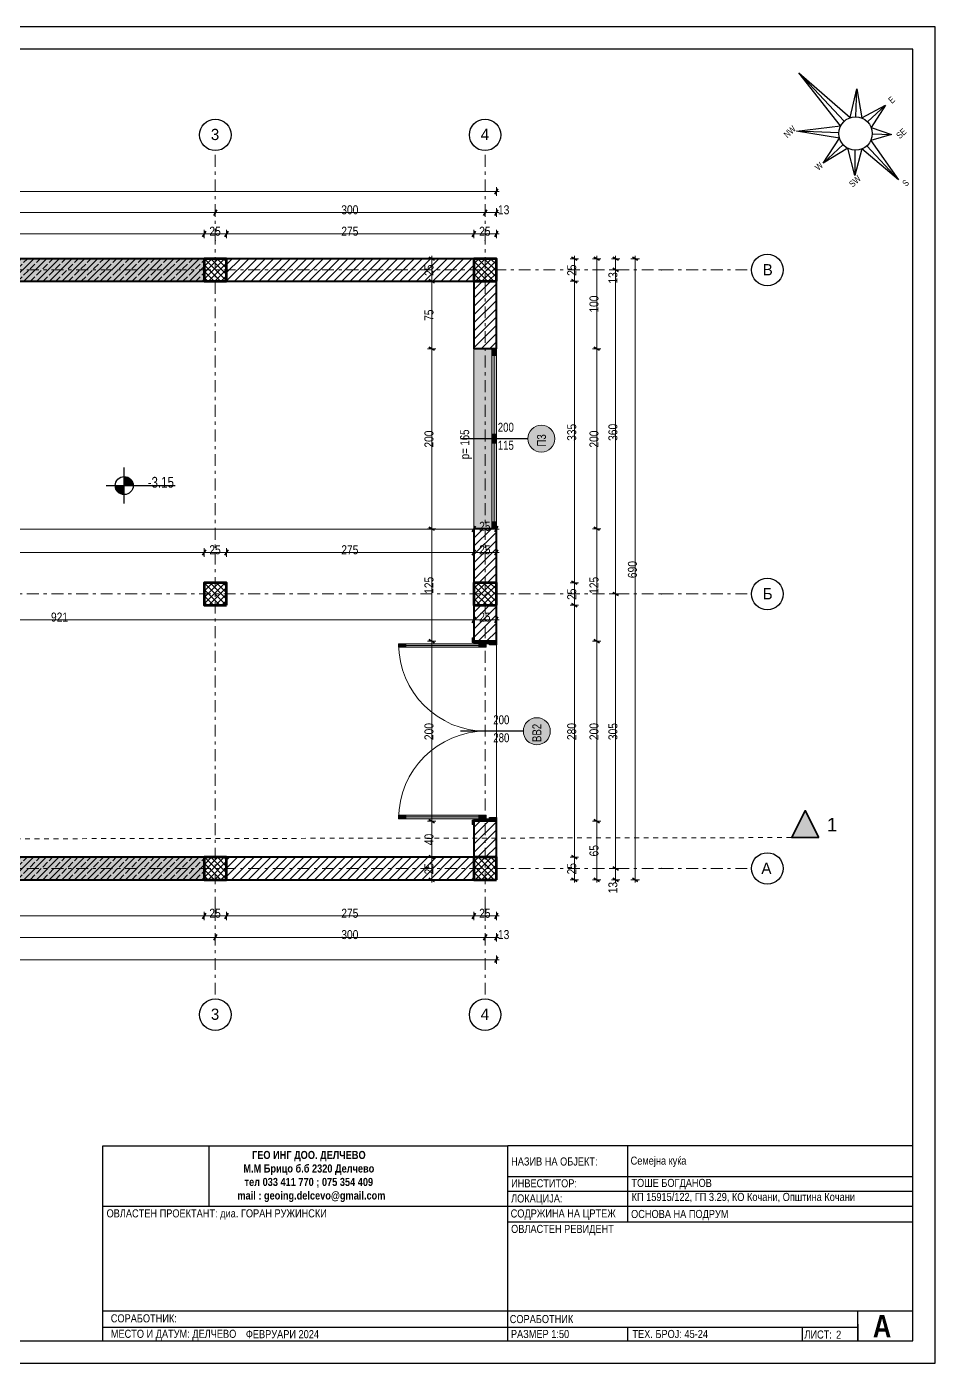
# Model space of a CAD drawing. Extents: x 1230 to 300706, y -1407 to 36108.
# Drawn here: x 89718 to 99820, y 2225 to 17075 of the extents above; entities that cross this region are included whole.
import ezdxf

# ---------------------------------------------------------------- set-up
doc = ezdxf.new("R2010")
doc.units = 0
doc.header["$LTSCALE"] = 5
doc.header["$MEASUREMENT"] = 0
doc.set_wipeout_variables(frame=1)
for name, pattern in [('- Двойно прекъснати линии', [1093.611073, 529.166651, -211.666656, 141.111112, -211.666656]), ('- Прекъснати линия', [423.333333, 211.666667, -211.666667]), ('Wipeout_Contour', [100000, 0, -100000])]:
    doc.linetypes.add(name, pattern=pattern)
for name, color, linetype, lineweight in [('1', 255, 'Continuous', 13), ('101', 253, 'Continuous', 15), ('18', 9, 'Continuous', 15), ('2', 8, 'Continuous', 15), ('23', 8, 'Continuous', 30), ('25', 9, 'Continuous', 35), ('27', 7, 'Continuous', 40), ('41', 7, 'Continuous', 35), ('46', 9, 'Continuous', 35), ('47', 7, 'Continuous', 60), ('5', 7, 'Continuous', 25), ('7', 7, 'Continuous', 25), ('85', 254, 'Continuous', 20), ('dimenzija', 7, 'Continuous', 13)]:
    doc.layers.add(name, color=color, linetype=linetype, lineweight=lineweight)
for name, color, linetype, lineweight, true_color in [('168', 7, 'Continuous', 15, 0x5e5e5e), ('19', 7, 'Continuous', 0, 0xe4e4e4), ('3', 7, 'Continuous', 18, 0x7c7c7c), ('45', 7, 'Continuous', 35, 0x404040), ('58', 7, 'Continuous', 25, 0xdf0000), ('61', 7, 'Continuous', 20, 0x6a6a6a), ('89', 7, 'Continuous', 20, 0x111111)]:
    doc.layers.add(name, color=color, linetype=linetype, lineweight=lineweight, true_color=true_color)
doc.layers.add('4 _ - Фрагмент - Разрез.2D Elements', color=7, linetype='Continuous')
doc.layers.add('4 _ - Фрагмент - Чертежи.2D Elements', color=7, linetype='Continuous')
doc.styles.add('GENERATED_STYLE_3', font='GOTHIC.TTF')
doc.styles.add('GENERATED_STYLE_4', font='arial.ttf')
doc.styles.add('GENERATED_STYLE_5', font='arialbd.ttf')
doc.styles.add('GENERATED_STYLE_6', font='Cambria Math.ttf')
pattern_1 = [(45, (26079.93, 9612.7), (-45.96194, 45.96194), [])]
pattern_2 = [(45, (26079.93, 9612.7), (-70.71068, 70.71068), []), (45, (26044.58, 9648.05), (-70.71068, 70.71068), [75, -25])]
pattern_3 = [(45, (26079.93, 9612.7), (-35.35534, 35.35534), []), (135, (26079.93, 9612.7), (35.35534, 35.35534), [])]

# ---------------------------------------------------------------- blocks, each defined once
blk = doc.blocks.new('ANTETKA')
at = {"layer": '7', "linetype": 'Continuous', "lineweight": 25}
for p, q in [((277494, 4643), (272999, 4643)), ((272999, 2475), (272999, 4643)), ((272999, 3797), (277494, 3797)), ((274328, 2627), (274328, 2475)), ((276271, 2627), (276271, 2475))]:
    blk.add_line(p, q, dxfattribs=at)
at = {"layer": '7', "linetype": 'Continuous', "lineweight": 25, "flags": 128}
for points in [[(268494, 4643), (272999, 4643)], [(268494, 2475), (268494, 4643), (272999, 4643)], [(269673, 4643), (269673, 3975)], [(274328, 4643), (274328, 3797)], [(272999, 4302), (277494, 4302)], [(272999, 4137), (277494, 4137)], [(268494, 3972), (272999, 3972)], [(272999, 3972), (277494, 3972)], [(268494, 2808), (277494, 2808)], [(276891, 2658), (276891, 2475), (276891, 2808)], [(268494, 2627), (276891, 2627)], [(268494, 2475), (277494, 2475)]]:
    blk.add_lwpolyline(points, dxfattribs=at)
at = {"layer": '4 _ - Фрагмент - Разрез.2D Elements', "linetype": 'Continuous', "lineweight": 35, "char_height": 90}
for s, insert, attachment_point, style in [('\\A1;\\pxqc;{\\fCentury Gothic|b1|i0|c204|p34;\\W0.85;ГЕО ИНГ ДОО. ДЕЛЧЕВО\\PМ.М Брицо б.б 2320 Делчево \\Pтел 033 411 770 ; 075 354 409 \\P  mail : geoing.delcevo@gmail.com}', (270785, 4301), 5, 'GENERATED_STYLE_5'), ('\\A1;\\pxql;{\\fCentury Gothic|b0|i0|c204|p34;\\W0.85;КП 15915\\fCentury Gothic|b0|i0|c0|p34;/122\\fCentury Gothic|b0|i0|c204|p34;, ГП 3.29, КО Кочани, Општина Кочани}', (274374, 4065), 4, 'GENERATED_STYLE_4'), ('\\A1;{\\W0.850000x;\\pql;\\fCentury Gothic|b0|i0|c204|p34;ОВЛАСТЕН РЕВИДЕНТ\\P\\pqc;\\fCentury Gothic|b0|i0|c204|p34;}', (273034, 3705), 4, 'GENERATED_STYLE_4')]:
    blk.add_mtext(s, dxfattribs=dict(at, insert=insert, attachment_point=attachment_point, style=style))
at = {"layer": '41', "linetype": 'Continuous', "lineweight": 35, "char_height": 90, "attachment_point": 4, "style": 'GENERATED_STYLE_4'}
for s, insert in [('\\A1;{\\W0.850000x;\\pql;\\fCentury Gothic|b0|i0|c204|p34;НАЗИВ НА ОБЈЕКТ:}', (273034, 4467)), ('\\A1;{\\W0.850000x;\\pql;\\fCentury Gothic|b0|i0|c204|p34;Семејна куќа}', (274363, 4463)), ('\\A1;{\\W0.850000x;\\pql;\\fCentury Gothic|b0|i0|c204|p34;ИНВЕСТИТОР:}', (273034, 4224)), ('\\A1;{\\W0.850000x;\\pql;\\fCentury Gothic|b0|i0|c204|p34;ТОШЕ БОГДАНОВ}', (274372, 4216)), ('\\A1;{\\W0.850000x;\\pql;\\fCentury Gothic|b0|i0|c204|p34;ЛОКАЦИЈА:}', (273034, 4044)), ('\\A1;{\\W0.850000x;\\pql;\\fCentury Gothic|b0|i0|c204|p34;ОВЛАСТЕН ПРОЕКТАНТ: диа. \\fCentury Gothic|b0|i0|c204|p34;ГОРАН РУЖИНСКИ}', (268536, 3878)), ('\\A1;{\\W0.850000x;\\pql;\\fCentury Gothic|b0|i0|c204|p34;СОДРЖИНА НА ЦРТЕЖ}', (273029, 3877)), ('\\A1;{\\W0.850000x;\\pql;\\fCentury Gothic|b0|i0|c204|p34;СОРАБОТНИК:}', (268583, 2724)), ('\\A1;{\\W0.850000x;\\pql;\\fCentury Gothic|b0|i0|c204|p34;СОРАБОТНИК}', (273019, 2716)), ('\\A1;{\\W0.850000x;\\pql;\\fCentury Gothic|b0|i0|c204|p34;МЕСТО И ДАТУМ: ДЕЛЧЕВО}', (268583, 2540)), ('\\A1;{\\W0.850000x;\\pql;\\fCentury Gothic|b0|i0|c204|p34;ФЕВРУАРИ 2024\\P\\pql;\\fCentury Gothic|b0|i0|c204|p34;}', (270085, 2548)), ('\\A1;{\\W0.850000x;\\pql;\\fCentury Gothic|b0|i0|c204|p34;РАЗМЕР 1:50}', (273032, 2550)), ('\\A1;{\\W0.850000x;\\pql;\\fCentury Gothic|b0|i0|c204|p34;ТЕХ. БРОЈ: \\fCentury Gothic|b0|i0|c204|p34;45-24}', (274383, 2550)), ('\\A1;{\\W0.850000x;\\pql;\\fCentury Gothic|b0|i0|c204|p34;ЛИСТ: }', (276295, 2544))]:
    blk.add_mtext(s, dxfattribs=dict(at, insert=insert))
at = {"layer": '46', "color": 254, "linetype": 'Continuous', "lineweight": 35, "insert": (277056, 2637), "char_height": 250, "attachment_point": 4, "style": 'GENERATED_STYLE_5'}
blk.add_mtext('\\A1;{\\W0.850000x;\\pql;\\fCentury Gothic|b1|i0|c204|p34;А}', dxfattribs=at)

msp = doc.modelspace()

# ---------------------------------------------------------------- hatches: boundary and pattern name
at = {"layer": '1', "linetype": 'Continuous', "lineweight": 13}
h = msp.add_hatch(dxfattribs=at)
h.set_pattern_fill('1_СТОМАНОБЕТОН_0001', color=256, scale=50, style=0, pattern_type=2)
h.set_pattern_definition(pattern_2)
h.paths.add_polyline_path([(86788, 14498), (86788, 14248), (91690, 14248), (91690, 14498)])
h = msp.add_hatch(dxfattribs=at)
h.set_pattern_fill('1_СТОМАНОБЕТОН_0001', color=256, scale=50, style=0, pattern_type=2)
h.set_pattern_definition(pattern_2)
h.paths.add_polyline_path([(86788, 7598), (91690, 7598), (91690, 7848), (86788, 7848)])
at = {"layer": '18', "linetype": 'Continuous', "lineweight": 15}
for points in [[(86788, 14498), (86788, 14248), (91690, 14248), (91690, 14498)], [(86788, 7598), (91690, 7598), (91690, 7848), (86788, 7848)]]:
    msp.add_hatch(color=256, dxfattribs=at).paths.add_polyline_path(points)
at = {"layer": '19', "linetype": 'Continuous', "lineweight": 0}
for points in [[(94940, 12548), (94940, 13423), (94890, 13423), (94890, 12548)], [(95440, 12348, 1), (95440, 12648, 1)], [(94940, 12498), (94940, 12548), (94890, 12548), (94890, 12498)], [(94890, 12498), (94890, 12448), (94940, 12448), (94940, 12498)], [(94940, 11573), (94940, 12448), (94890, 12448), (94890, 11573)], [(93853, 10220), (93853, 10180), (93933, 10180), (93933, 10220)], [(95390, 9098, 1), (95390, 9398, 1)], [(93853, 8276), (93933, 8276), (93933, 8316), (93853, 8316)]]:
    msp.add_hatch(color=256, dxfattribs=at).paths.add_polyline_path(points)
at = {"layer": '25', "linetype": 'Continuous', "lineweight": 35}
msp.add_hatch(color=256, dxfattribs=at).paths.add_polyline_path([(98525, 8067), (98375, 8366), (98225, 8066)])
at = {"layer": '58', "linetype": 'Continuous', "lineweight": 25}
for points in [[(90803, 11977), (90903, 11977), (90895, 12016), (90873, 12048), (90841, 12070), (90803, 12077)], [(90803, 11977), (90703, 11977), (90710, 11939), (90732, 11907), (90764, 11885), (90803, 11877)]]:
    msp.add_hatch(color=256, dxfattribs=at).paths.add_polyline_path(points)

# ---------------------------------------------------------------- linework, layer by layer
at = {"layer": '1', "linetype": '- Двойно прекъснати линии', "lineweight": 13, "ltscale": 0.05}
for p, q in [((91815, 14699), (91815, 15699)), ((94815, 14699), (94815, 15699)), ((96778, 14373), (97778, 14373)), ((96778, 10773), (97778, 10773)), ((96778, 7723), (97778, 7723)), ((91815, 7274), (91815, 6274)), ((94815, 7274), (94815, 6274))]:
    msp.add_line(p, q, dxfattribs=at)
at = {"layer": '1', "linetype": '- Двойно прекъснати линии', "lineweight": 13}
for p in [(91815, 14699), (91815, 14699), (94815, 14699), (94815, 14699), (96778, 14373), (96778, 14373), (96778, 10773), (96778, 10773), (96778, 7723), (96778, 7723), (91815, 7274), (91815, 7274), (94815, 7274), (94815, 7274)]:
    msp.add_point(p, dxfattribs=at)
at = {"layer": '101', "linetype": 'Continuous', "lineweight": 15}
for p, q in [((94890, 13423), (94940, 13423)), ((94940, 12548), (94890, 12548)), ((94890, 12548), (94890, 12498)), ((94890, 12498), (94890, 12448)), ((94940, 12498), (94940, 12548)), ((94940, 12448), (94940, 12498)), ((94890, 12448), (94940, 12448)), ((94940, 11573), (94890, 11573))]:
    msp.add_line(p, q, dxfattribs=at)
at = {"layer": '2', "linetype": 'Continuous', "lineweight": 15, "flags": 128}
for points in [[(95440, 12348, 1), (95440, 12648, 1)], [(95390, 9098, 1), (95390, 9398, 1)]]:
    msp.add_lwpolyline(points, format="xyb", close=True, dxfattribs=at)
at = {"layer": '25', "linetype": 'Continuous', "lineweight": 35, "flags": 128}
msp.add_lwpolyline([(98525, 8067), (98225, 8066), (98375, 8366)], close=True, dxfattribs=at)
at = {"layer": '27', "linetype": 'Continuous', "lineweight": 40, "flags": 128}
for points in [[(91690, 14498), (86788, 14498)], [(86788, 14248), (91690, 14248)], [(91690, 7848), (86788, 7848)], [(86788, 7598), (91690, 7598)]]:
    msp.add_lwpolyline(points, dxfattribs=at)
at = {"layer": '4 _ - Фрагмент - Чертежи.2D Elements', "linetype": 'Continuous', "lineweight": 25, "ltscale": 0.01}
for points in [[(78820, 2225), (99820, 2225), (99820, 17075)], [(99820, 17075), (78820, 17075)]]:
    msp.add_lwpolyline(points, dxfattribs=at)
msp.add_lwpolyline([(80070, 2475), (99570, 2475), (99570, 16825), (80070, 16825)], close=True, dxfattribs=at)
at = {"layer": '45', "linetype": 'Continuous', "lineweight": 35}
for p, q in [((94922, 15214), (94958, 15276)), ((91797, 14979), (91833, 15042)), ((94797, 14979), (94833, 15042)), ((94922, 14979), (94958, 15042)), ((91672, 14742), (91708, 14804)), ((91922, 14742), (91958, 14804)), ((94672, 14742), (94708, 14804)), ((94922, 14742), (94958, 14804)), ((95840, 14480), (95777, 14516)), ((96088, 14480), (96025, 14516)), ((96297, 14480), (96235, 14516)), ((96514, 14480), (96452, 14516)), ((95777, 14266), (95840, 14230)), ((96235, 14391), (96297, 14355)), ((94190, 13516), (94252, 13480)), ((96025, 13516), (96088, 13480)), ((94190, 11516), (94252, 11480)), ((96025, 11516), (96088, 11480)), ((91672, 11203), (91708, 11265)), ((91922, 11203), (91958, 11265)), ((95777, 10916), (95840, 10880)), ((96235, 10791), (96297, 10755)), ((95777, 10666), (95840, 10630)), ((94190, 10266), (94252, 10230)), ((96025, 10266), (96088, 10230)), ((94190, 8266), (94252, 8230)), ((96025, 8266), (96088, 8230)), ((95777, 7866), (95840, 7830)), ((96235, 7741), (96297, 7705)), ((95777, 7616), (95840, 7580)), ((96025, 7616), (96088, 7580)), ((96235, 7616), (96297, 7580)), ((96452, 7616), (96514, 7580)), ((91672, 7164), (91708, 7226)), ((91922, 7164), (91958, 7226)), ((94672, 7164), (94708, 7226)), ((94922, 7164), (94958, 7226)), ((91797, 6926), (91833, 6989)), ((94797, 6926), (94833, 6989)), ((94922, 6926), (94958, 6989)), ((94922, 6677), (94958, 6740))]:
    msp.add_line(p, q, dxfattribs=at)
at = {"layer": '5', "linetype": 'Continuous', "lineweight": 25}
for p, q in [((95290, 12498), (94540, 12498)), ((95240, 9248), (94540, 9248))]:
    msp.add_line(p, q, dxfattribs=at)
at = {"layer": '58', "linetype": 'Continuous', "lineweight": 25}
for p, q in [((90803, 11777), (90803, 12177)), ((90603, 11977), (91369, 11977))]:
    msp.add_line(p, q, dxfattribs=at)
msp.add_circle((90803, 11977), 100, dxfattribs=at)
at = {"layer": '61', "linetype": 'Continuous', "lineweight": 20}
for p, q in [((94890, 13423), (94890, 12548)), ((94915, 12548), (94915, 13423)), ((94940, 12548), (94940, 13423)), ((94890, 12448), (94890, 11573)), ((94915, 11573), (94915, 12448)), ((94940, 11573), (94940, 12448)), ((93853, 10220), (93933, 10220)), ((93853, 10180), (93853, 10220)), ((93933, 10180), (93853, 10180)), ((93933, 10220), (93933, 10180)), ((93933, 8316), (93853, 8316)), ((93853, 8316), (93853, 8276)), ((93933, 8276), (93933, 8316)), ((93853, 8276), (93933, 8276))]:
    msp.add_line(p, q, dxfattribs=at)
at = {"layer": '7', "linetype": 'Continuous', "lineweight": 25}
msp.add_lwpolyline([(98768, 15973), (98305, 16564), (98873, 16065), (98949, 16386), (99002, 16062), (99268, 16205), (99108, 15955), (99335, 15877), (99104, 15813), (99412, 15376), (99005, 15718), (98926, 15423), (98847, 15725), (98575, 15560), (98756, 15836), (98277, 15915)], close=True, dxfattribs=at)
for points in [[(98807, 16025), (98305, 16564)], [(98938, 16075), (98949, 16386)], [(99068, 16019), (99268, 16205)], [(98748, 15898), (98277, 15915)], [(98795, 15765), (98575, 15560)], [(99061, 15753), (99412, 15376)], [(99120, 15885), (99335, 15877)], [(98925, 15704), (98926, 15423)]]:
    msp.add_lwpolyline(points, dxfattribs=at)
for centre, radius in [((91815, 15874), 175), ((94815, 15874), 175), ((98934, 15889), 186), ((97953, 14373), 175), ((97953, 10773), 175), ((97953, 7723), 175), ((91815, 6099), 175), ((94815, 6099), 175)]:
    msp.add_circle(centre, radius, dxfattribs=at)
at = {"layer": '85', "linetype": 'Continuous', "lineweight": 20, "ltscale": 0.05}
for p, q in [((94940, 15245), (82940, 15245)), ((94940, 15292), (94940, 15198)), ((94971, 15245), (94940, 15245)), ((91815, 15011), (86663, 15011)), ((91815, 15058), (91815, 14964)), ((94815, 15011), (91815, 15011)), ((94815, 15058), (94815, 14964)), ((94940, 15011), (94815, 15011)), ((94940, 15058), (94940, 14964)), ((94971, 15011), (94940, 15011)), ((91690, 14773), (86788, 14773)), ((91690, 14820), (91690, 14726)), ((91940, 14773), (91690, 14773)), ((91940, 14820), (91940, 14726)), ((94690, 14773), (91940, 14773)), ((94690, 14820), (94690, 14726)), ((94940, 14773), (94690, 14773)), ((94940, 14820), (94940, 14726)), ((94971, 14773), (94940, 14773)), ((95855, 14498), (95762, 14498)), ((95808, 14498), (95808, 14529)), ((95808, 14248), (95808, 14498)), ((96103, 14498), (96010, 14498)), ((96056, 14498), (96056, 14529)), ((96056, 13498), (96056, 14498)), ((96313, 14498), (96219, 14498)), ((96266, 14498), (96266, 14529)), ((96266, 14373), (96266, 14498)), ((96530, 14498), (96436, 14498)), ((96483, 14498), (96483, 14529)), ((96483, 7598), (96483, 14498)), ((96313, 14373), (96219, 14373)), ((96266, 10773), (96266, 14373)), ((95855, 14248), (95762, 14248)), ((95808, 10898), (95808, 14248)), ((94268, 13498), (94174, 13498)), ((94221, 11498), (94221, 13498)), ((96103, 13498), (96010, 13498)), ((96056, 11498), (96056, 13498)), ((94268, 11498), (94174, 11498)), ((94221, 10248), (94221, 11498)), ((96103, 11498), (96010, 11498)), ((96056, 10248), (96056, 11498)), ((91690, 11234), (86788, 11234)), ((91690, 11281), (91690, 11187)), ((91940, 11234), (91690, 11234)), ((91940, 11281), (91940, 11187)), ((95855, 10898), (95762, 10898)), ((95808, 10648), (95808, 10898)), ((96313, 10773), (96219, 10773)), ((96266, 7723), (96266, 10773)), ((95855, 10648), (95762, 10648)), ((95808, 7848), (95808, 10648)), ((94268, 10248), (94174, 10248)), ((94221, 8248), (94221, 10248)), ((96103, 10248), (96010, 10248)), ((96056, 8248), (96056, 10248)), ((94268, 8248), (94174, 8248)), ((96103, 8248), (96010, 8248)), ((96056, 7598), (96056, 8248)), ((95855, 7848), (95762, 7848)), ((95808, 7598), (95808, 7848)), ((96313, 7723), (96219, 7723)), ((96266, 7598), (96266, 7723)), ((95855, 7598), (95762, 7598)), ((95808, 7568), (95808, 7598)), ((96103, 7598), (96010, 7598)), ((96056, 7568), (96056, 7598)), ((96313, 7598), (96219, 7598)), ((96266, 7568), (96266, 7598)), ((96530, 7598), (96436, 7598)), ((96483, 7568), (96483, 7598)), ((91690, 7195), (86788, 7195)), ((91690, 7242), (91690, 7148)), ((91940, 7195), (91690, 7195)), ((91940, 7242), (91940, 7148)), ((94690, 7195), (91940, 7195)), ((94690, 7242), (94690, 7148)), ((94940, 7195), (94690, 7195)), ((94940, 7242), (94940, 7148)), ((94971, 7195), (94940, 7195)), ((91815, 7004), (91815, 6911)), ((94815, 7004), (94815, 6911)), ((94940, 7004), (94940, 6911)), ((91815, 6957), (86663, 6957)), ((94815, 6957), (91815, 6957)), ((94940, 6957), (94815, 6957)), ((94971, 6957), (94940, 6957)), ((94940, 6709), (82940, 6709)), ((94940, 6755), (94940, 6662)), ((94971, 6709), (94940, 6709))]:
    msp.add_line(p, q, dxfattribs=at)
at = {"layer": '89', "linetype": 'Continuous', "lineweight": 20, "flags": 128}
msp.add_lwpolyline([(94940, 7598), (94940, 14498), (82940, 14498), (82940, 7598)], close=True, dxfattribs=at)

# ---------------------------------------------------------------- block references
at = {"layer": 'dimenzija'}
msp.add_blockref('ANTETKA', (-177930, 0), dxfattribs=at)

# ---------------------------------------------------------------- texts
at = {"layer": '1', "linetype": 'Continuous', "lineweight": 13, "style": 'GENERATED_STYLE_6'}
for s, insert, char_height, attachment_point in [('\\A1;{\\pql;\\pt0;\\fCentury Gothic|b0|i0|c0|p34;3}', (91766, 15941), 125, 1), ('\\A1;{\\pql;\\pt0;\\fCentury Gothic|b0|i0|c0|p34;4}', (94766, 15941), 125, 1), ('\\A1;{\\pql;\\pt0;\\fCentury Gothic|b0|i0|c0|p34;В}', (97902, 14438), 125, 1), ('\\A1;{\\W0.800000x;\\pql;\\fCentury Gothic|b0|i0|c0|p34;-3.15}', (91063, 11952), 120, 7), ('\\A1;{\\pql;\\pt0;\\fCentury Gothic|b0|i0|c0|p34;Б}', (97902, 10838), 125, 1), ('\\A1;{\\pql;\\pt0;\\fCentury Gothic|b0|i0|c0|p34;А}', (97887, 7788), 125, 1), ('\\A1;{\\pql;\\pt0;\\fCentury Gothic|b0|i0|c0|p34;3}', (91766, 6166), 125, 1), ('\\A1;{\\pql;\\pt0;\\fCentury Gothic|b0|i0|c0|p34;4}', (94766, 6166), 125, 1)]:
    msp.add_mtext(s, dxfattribs=dict(at, insert=insert, char_height=char_height, attachment_point=attachment_point))
at = {"layer": '25', "linetype": 'Continuous', "lineweight": 35, "insert": (98615, 8135), "char_height": 150, "attachment_point": 7, "rotation": 0.0882, "style": 'GENERATED_STYLE_3'}
msp.add_mtext('\\A1;{\\pql;\\pt0;\\fArial|b0|i0|c0|p34;1}', dxfattribs=at)
at = {"layer": '4 _ - Фрагмент - Разрез.2D Elements', "linetype": 'Continuous', "lineweight": 35, "char_height": 90, "attachment_point": 4, "style": 'GENERATED_STYLE_4'}
for s, insert in [('\\A1;{\\W0.850000x;\\pql;\\fCentury Gothic|b0|i0|c204|p34;ОСНОВА НА П\\fCentury Gothic|b0|i0|c204|p34;ОДРУМ}', (96438, 3871)), ('\\A1;{\\W0.850000x;\\pql;\\fCentury Gothic|b0|i0|c204|p34;2}', (98718, 2543))]:
    msp.add_mtext(s, dxfattribs=dict(at, insert=insert))
at = {"layer": '46', "linetype": 'Continuous', "lineweight": 35, "char_height": 100, "attachment_point": 7, "style": 'GENERATED_STYLE_6'}
for s, insert in [('\\A1;{\\W0.850000x;\\pql;\\fCentury Gothic|b0|i0|c0|p34;300}', (93216, 14990)), ('\\A1;{\\W0.850000x;\\pql;\\fCentury Gothic|b0|i0|c0|p34;13}', (94958, 14990)), ('\\A1;{\\W0.850000x;\\pql;\\fCentury Gothic|b0|i0|c0|p34;25}', (91749, 14752)), ('\\A1;{\\W0.850000x;\\pql;\\fCentury Gothic|b0|i0|c0|p34;275}', (93216, 14752)), ('\\A1;{\\W0.850000x;\\pql;\\fCentury Gothic|b0|i0|c0|p34;25}', (94749, 14752)), ('\\A1;{\\W0.850000x;\\pql;\\fCentury Gothic|b0|i0|c0|p34;25}', (91749, 11213)), ('\\A1;{\\W0.850000x;\\pql;\\fCentury Gothic|b0|i0|c0|p34;275}', (93216, 11213)), ('\\A1;{\\W0.850000x;\\pql;\\fCentury Gothic|b0|i0|c0|p34;921}', (89988, 10465)), ('\\A1;{\\W0.850000x;\\pql;\\fCentury Gothic|b0|i0|c0|p34;25}', (91749, 7174)), ('\\A1;{\\W0.850000x;\\pql;\\fCentury Gothic|b0|i0|c0|p34;275}', (93216, 7174)), ('\\A1;{\\W0.850000x;\\pql;\\fCentury Gothic|b0|i0|c0|p34;25}', (94749, 7174)), ('\\A1;{\\W0.850000x;\\pql;\\fCentury Gothic|b0|i0|c0|p34;300}', (93216, 6937)), ('\\A1;{\\W0.850000x;\\pql;\\fCentury Gothic|b0|i0|c0|p34;13}', (94958, 6937))]:
    msp.add_mtext(s, dxfattribs=dict(at, insert=insert))
at = {"layer": '46', "linetype": 'Continuous', "lineweight": 35, "char_height": 100, "attachment_point": 7, "rotation": 90, "style": 'GENERATED_STYLE_6'}
for s, insert in [('\\A1;{\\W0.850000x;\\pql;\\fCentury Gothic|b0|i0|c0|p34;25}', (95829, 14307)), ('\\A1;{\\W0.850000x;\\pql;\\fCentury Gothic|b0|i0|c0|p34;13}', (96287, 14222)), ('\\A1;{\\W0.850000x;\\pql;\\fCentury Gothic|b0|i0|c0|p34;100}', (96077, 13899)), ('\\A1;{\\W0.850000x;\\pql;\\fCentury Gothic|b0|i0|c0|p34;75}', (94242, 13807)), ('\\A1;{\\W0.850000x;\\pql;\\fCentury Gothic|b0|i0|c0|p34;335}', (95829, 12474)), ('\\A1;{\\W0.850000x;\\pql;\\fCentury Gothic|b0|i0|c0|p34;360}', (96287, 12474)), ('\\A1;{\\W0.850000x;\\pql;\\fCentury Gothic|b0|i0|c0|p34;200}', (94242, 12399)), ('\\A1;{\\W0.850000x;\\pql;\\fCentury Gothic|b0|i0|c0|p34;200}', (96077, 12399)), ('\\A1;{\\W0.850000x;\\pql;\\fCentury Gothic|b0|i0|c0|p34;690}', (96504, 10949)), ('\\A1;{\\W0.850000x;\\pql;\\fCentury Gothic|b0|i0|c0|p34;125}', (94242, 10774)), ('\\A1;{\\W0.850000x;\\pql;\\fCentury Gothic|b0|i0|c0|p34;125}', (96077, 10774)), ('\\A1;{\\W0.850000x;\\pql;\\fCentury Gothic|b0|i0|c0|p34;25}', (95829, 10707)), ('\\A1;{\\W0.850000x;\\pql;\\fCentury Gothic|b0|i0|c0|p34;200}', (94242, 9149)), ('\\A1;{\\W0.850000x;\\pql;\\fCentury Gothic|b0|i0|c0|p34;280}', (95829, 9149)), ('\\A1;{\\W0.850000x;\\pql;\\fCentury Gothic|b0|i0|c0|p34;200}', (96077, 9149)), ('\\A1;{\\W0.850000x;\\pql;\\fCentury Gothic|b0|i0|c0|p34;305}', (96287, 9149)), ('\\A1;{\\W0.850000x;\\pql;\\fCentury Gothic|b0|i0|c0|p34;40}', (94242, 7982)), ('\\A1;{\\W0.850000x;\\pql;\\fCentury Gothic|b0|i0|c0|p34;65}', (96077, 7857)), ('\\A1;{\\W0.850000x;\\pql;\\fCentury Gothic|b0|i0|c0|p34;25}', (95829, 7657)), ('\\A1;{\\W0.850000x;\\pql;\\fCentury Gothic|b0|i0|c0|p34;13}', (96287, 7447))]:
    msp.add_mtext(s, dxfattribs=dict(at, insert=insert))
at = {"layer": '7', "linetype": 'Continuous', "lineweight": 25, "attachment_point": 7}
for s, insert, char_height, rotation, style in [('\\A1;{\\W0.800000x;\\pql;\\fArial|b0|i0|c0|p34;E}', (99339, 16217), 71.84, 42.9619, 'GENERATED_STYLE_3'), ('\\A1;{\\W0.800000x;\\pql;\\fArial|b0|i0|c0|p34;NW}', (98176, 15835), 71.84, 42.9619, 'GENERATED_STYLE_3'), ('\\A1;{\\W0.800000x;\\pql;\\fArial|b0|i0|c0|p34;SE}', (99427, 15824), 71.84, 42.9619, 'GENERATED_STYLE_3'), ('\\A1;{\\W0.800000x;\\pql;\\fArial|b0|i0|c0|p34;W}', (98522, 15472), 71.84, 42.9619, 'GENERATED_STYLE_3'), ('\\A1;{\\W0.800000x;\\pql;\\fArial|b0|i0|c0|p34;SW}', (98903, 15286), 71.84, 42.9619, 'GENERATED_STYLE_3'), ('\\A1;{\\W0.800000x;\\pql;\\fArial|b0|i0|c0|p34;S}', (99495, 15293), 71.84, 42.9619, 'GENERATED_STYLE_3'), ('\\A1;{\\W0.800000x;\\pql;\\pt0;\\fCentury Gothic|b0|i0|c0|p34;p= 165\\fCentury Gothic|b0|i0|c0|p34;\\A1{\\H.66x;\\S^  ;}\\fCentury Gothic|b0|i0|c0|p34;\\fCentury Gothic|b0|i0|c0|p34;}', (94668, 12270), 100, 90, 'GENERATED_STYLE_6'), ('\\A1;{\\W0.800000x;\\pql;\\pt0;\\fCentury Gothic|b0|i0|c0|p34;П3\\fCentury Gothic|b0|i0|c0|p34;\\fCentury Gothic|b0|i0|c0|p34;\\fCentury Gothic|b0|i0|c0|p34;}', (95493, 12411), 100, 90, 'GENERATED_STYLE_6'), ('\\A1;{\\W0.800000x;\\pql;\\pt0;\\fCentury Gothic|b0|i0|c0|p34;ВВ2\\fCentury Gothic|b0|i0|c0|p34;\\fCentury Gothic|b0|i0|c0|p34;\\fCentury Gothic|b0|i0|c0|p34;}', (95440, 9128), 100, 90, 'GENERATED_STYLE_6')]:
    msp.add_mtext(s, dxfattribs=dict(at, insert=insert, char_height=char_height, rotation=rotation, style=style))
at = {"layer": '7', "linetype": 'Continuous', "lineweight": 25, "char_height": 100, "attachment_point": 7, "style": 'GENERATED_STYLE_6'}
for s, insert in [('\\A1;{\\W0.800000x;\\pql;\\pt0;\\fCentury Gothic|b0|i0|c0|p34;200\\fCentury Gothic|b0|i0|c0|p34;\\A1{\\H.66x;\\S^  ;}\\fCentury Gothic|b0|i0|c0|p34;\\fCentury Gothic|b0|i0|c0|p34;}', (94956, 12546)), ('\\A1;{\\W0.800000x;\\pql;\\pt0;\\fCentury Gothic|b0|i0|c0|p34;115\\fCentury Gothic|b0|i0|c0|p34;\\A1{\\H.66x;\\S^  ;}\\fCentury Gothic|b0|i0|c0|p34;\\fCentury Gothic|b0|i0|c0|p34;}', (94956, 12346)), ('\\A1;{\\W0.800000x;\\pql;\\pt0;\\fCentury Gothic|b0|i0|c0|p34;200\\fCentury Gothic|b0|i0|c0|p34;\\A1{\\H.66x;\\S^  ;}\\fCentury Gothic|b0|i0|c0|p34;\\fCentury Gothic|b0|i0|c0|p34;}', (94906, 9296)), ('\\A1;{\\W0.800000x;\\pql;\\pt0;\\fCentury Gothic|b0|i0|c0|p34;280\\fCentury Gothic|b0|i0|c0|p34;\\A1{\\H.66x;\\S^  ;}\\fCentury Gothic|b0|i0|c0|p34;\\fCentury Gothic|b0|i0|c0|p34;}', (94906, 9096))]:
    msp.add_mtext(s, dxfattribs=dict(at, insert=insert))

# ---------------------------------------------------------------- next in the draw order: wipeouts: each hides what was drawn before it
at = {"linetype": 'Wipeout_Contour', "lineweight": 0, "ltscale": 1510.834981}
msp.add_wipeout([(91940, 14498), (91940, 14248), (94690, 14248), (94690, 14498)], dxfattribs=at)
at = {"linetype": 'Wipeout_Contour', "lineweight": 0, "ltscale": 1460.867765}
msp.add_wipeout([(94690, 10898), (94940, 10898), (94940, 11498), (94690, 11498)], dxfattribs=at)
at = {"linetype": 'Wipeout_Contour', "lineweight": 0, "ltscale": 1238.912635}
msp.add_wipeout([(91940, 10648), (91940, 10898), (91690, 10898), (91690, 10648)], dxfattribs=at)
at = {"linetype": 'Wipeout_Contour', "lineweight": 0, "ltscale": 1431.892067}
msp.add_wipeout([(94940, 10648), (94690, 10648), (94690, 10248), (94940, 10248)], dxfattribs=at)
at = {"linetype": 'Wipeout_Contour', "lineweight": 0, "ltscale": 1232.402503}
msp.add_wipeout([(91940, 7598), (94690, 7598), (94690, 7848), (91940, 7848)], dxfattribs=at)

# ---------------------------------------------------------------- next in the draw order: hatches: boundary and pattern name
at = {"layer": '1', "linetype": 'Continuous', "lineweight": 13}
h = msp.add_hatch(dxfattribs=at)
h.set_pattern_fill('1_БЕТОН_СГЛОБЯЕМИ_ЕЛЕМЕН_E7', color=256, scale=50, style=0, pattern_type=2)
h.set_pattern_definition(pattern_3)
h.paths.add_polyline_path([(91940, 10648), (91940, 10898), (91690, 10898), (91690, 10648)])
at = {"layer": '168', "linetype": 'Continuous', "lineweight": 15}
h = msp.add_hatch(dxfattribs=at)
h.set_pattern_fill('COMMON_BRICK_0001', color=256, scale=50, style=0, pattern_type=2)
h.set_pattern_definition(pattern_1)
h.paths.add_polyline_path([(91940, 14498), (91940, 14248), (94690, 14248), (94690, 14498)])
h = msp.add_hatch(dxfattribs=at)
h.set_pattern_fill('COMMON_BRICK_0001', color=256, scale=50, style=0, pattern_type=2)
h.set_pattern_definition(pattern_1)
h.paths.add_polyline_path([(94690, 10898), (94940, 10898), (94940, 11498), (94690, 11498)])
h = msp.add_hatch(dxfattribs=at)
h.set_pattern_fill('COMMON_BRICK_0001', color=256, scale=50, style=0, pattern_type=2)
h.set_pattern_definition(pattern_1)
h.paths.add_polyline_path([(94940, 10648), (94690, 10648), (94690, 10248), (94940, 10248)])
h = msp.add_hatch(dxfattribs=at)
h.set_pattern_fill('COMMON_BRICK_0001', color=256, scale=50, style=0, pattern_type=2)
h.set_pattern_definition(pattern_1)
h.paths.add_polyline_path([(91940, 7598), (94690, 7598), (94690, 7848), (91940, 7848)])
at = {"layer": '19', "linetype": 'Continuous', "lineweight": 0}
for points in [[(94940, 11498), (94940, 11573), (94890, 11573), (94890, 11498)], [(94671, 10235), (94690, 10235), (94690, 10285), (94671, 10285)], [(94825, 10223), (94825, 10248), (94690, 10248), (94690, 10223)], [(94940, 10208), (94940, 10248), (94825, 10248), (94825, 10220), (94865, 10220), (94865, 10208)], [(93933, 10220), (93933, 10200), (94745, 10200), (94745, 10220)], [(93933, 10200), (93933, 10180), (94745, 10180), (94745, 10200)], [(94825, 10180), (94825, 10220), (94745, 10220), (94745, 10180)]]:
    msp.add_hatch(color=256, dxfattribs=at).paths.add_polyline_path(points)

# ---------------------------------------------------------------- next in the draw order: linework, layer by layer
at = {"layer": '101', "linetype": 'Continuous', "lineweight": 15}
for p, q in [((94890, 11573), (94890, 11498)), ((94940, 11498), (94940, 11573))]:
    msp.add_line(p, q, dxfattribs=at)
at = {"layer": '23', "linetype": 'Continuous', "lineweight": 30}
for p, q in [((94825, 10220), (94825, 10248)), ((94825, 10248), (94940, 10248)), ((94940, 10248), (94940, 10208)), ((94865, 10220), (94825, 10220)), ((94865, 10208), (94865, 10220)), ((94940, 10208), (94865, 10208))]:
    msp.add_line(p, q, dxfattribs=at)
at = {"layer": '27', "linetype": 'Continuous', "lineweight": 40}
for p, q in [((94890, 11498), (94690, 11498)), ((94890, 11498), (94690, 11498)), ((94940, 11498), (94890, 11498)), ((94940, 11498), (94890, 11498)), ((94940, 11498), (94890, 11498)), ((94690, 10248), (94690, 10285)), ((94690, 10248), (94690, 10285)), ((94690, 10248), (94690, 10285)), ((94825, 10248), (94690, 10248)), ((94825, 10248), (94690, 10248)), ((94825, 10248), (94690, 10248)), ((94940, 10248), (94825, 10248)), ((94940, 10248), (94825, 10248)), ((94940, 10248), (94825, 10248))]:
    msp.add_line(p, q, dxfattribs=at)
at = {"layer": '27', "linetype": 'Continuous', "lineweight": 40, "flags": 128}
for points in [[(94690, 14498), (91940, 14498)], [(91940, 14248), (94690, 14248)], [(94690, 11498), (94690, 10898)], [(94940, 10898), (94940, 11498)], [(94690, 10648), (94690, 10248)], [(94940, 10248), (94940, 10648)], [(94690, 7848), (91940, 7848)], [(91940, 7598), (94690, 7598)]]:
    msp.add_lwpolyline(points, dxfattribs=at)
at = {"layer": '3', "linetype": 'Continuous', "lineweight": 18}
msp.add_arc((94825, 10220), 972, 180, 270, dxfattribs=at)
at = {"layer": '45', "linetype": 'Continuous', "lineweight": 35}
for p, q in [((94252, 14480), (94190, 14516)), ((94190, 14266), (94252, 14230)), ((94672, 11463), (94708, 11525)), ((94922, 11463), (94958, 11525)), ((94672, 11203), (94708, 11265)), ((94922, 11203), (94958, 11265)), ((94672, 10454), (94708, 10517)), ((94922, 10454), (94958, 10517)), ((94190, 7866), (94252, 7830)), ((94190, 7616), (94252, 7580))]:
    msp.add_line(p, q, dxfattribs=at)
at = {"layer": '47', "linetype": 'Continuous', "lineweight": 60, "flags": 128}
msp.add_lwpolyline([(91940, 10648), (91940, 10898), (91690, 10898), (91690, 10648)], close=True, dxfattribs=at)
at = {"layer": '61', "linetype": 'Continuous', "lineweight": 20}
for p, q in [((94671, 10235), (94671, 10285)), ((94671, 10285), (94690, 10285)), ((94690, 10285), (94690, 10235)), ((94690, 10223), (94690, 10248)), ((94690, 10248), (94825, 10248)), ((94825, 10248), (94825, 10223)), ((93933, 10200), (94745, 10200)), ((94690, 10235), (94671, 10235)), ((94825, 10223), (94690, 10223)), ((94745, 10180), (94745, 10220)), ((94745, 10220), (94825, 10220)), ((94825, 10180), (94745, 10180)), ((94825, 10220), (94825, 10180))]:
    msp.add_line(p, q, dxfattribs=at)
at = {"layer": '61', "linetype": 'Continuous', "lineweight": 20, "flags": 128}
for points in [[(93933, 10220), (94745, 10220), (94745, 10200), (93933, 10200)], [(93933, 10200), (94745, 10200), (94745, 10180), (93933, 10180)]]:
    msp.add_lwpolyline(points, close=True, dxfattribs=at)
at = {"layer": '85', "linetype": 'Continuous', "lineweight": 20, "ltscale": 0.05}
for p, q in [((94268, 14498), (94174, 14498)), ((94221, 14498), (94221, 14529)), ((94221, 14248), (94221, 14498)), ((94268, 14248), (94174, 14248)), ((94221, 13498), (94221, 14248)), ((94690, 11494), (83190, 11494)), ((94690, 11541), (94690, 11447)), ((94940, 11494), (94690, 11494)), ((94940, 11541), (94940, 11447)), ((94971, 11494), (94940, 11494)), ((94690, 11234), (91940, 11234)), ((94690, 11281), (94690, 11187)), ((94940, 11234), (94690, 11234)), ((94940, 11281), (94940, 11187)), ((94971, 11234), (94940, 11234)), ((94690, 10485), (85484, 10485)), ((94690, 10532), (94690, 10439)), ((94940, 10485), (94690, 10485)), ((94940, 10532), (94940, 10439)), ((94971, 10485), (94940, 10485)), ((94221, 7848), (94221, 8248)), ((94268, 7848), (94174, 7848)), ((94221, 7598), (94221, 7848)), ((94268, 7598), (94174, 7598)), ((94221, 7568), (94221, 7598))]:
    msp.add_line(p, q, dxfattribs=at)

# ---------------------------------------------------------------- next in the draw order: texts
at = {"layer": '46', "linetype": 'Continuous', "lineweight": 35, "char_height": 100, "attachment_point": 7, "rotation": 90, "style": 'GENERATED_STYLE_6'}
for insert in [(94242, 14307), (94242, 7657)]:
    msp.add_mtext('\\A1;{\\W0.850000x;\\pql;\\fCentury Gothic|b0|i0|c0|p34;25}', dxfattribs=dict(at, insert=insert))
at = {"layer": '46', "linetype": 'Continuous', "lineweight": 35, "char_height": 100, "attachment_point": 7, "style": 'GENERATED_STYLE_6'}
for insert in [(94749, 11473), (94749, 11213), (94749, 10465)]:
    msp.add_mtext('\\A1;{\\W0.850000x;\\pql;\\fCentury Gothic|b0|i0|c0|p34;25}', dxfattribs=dict(at, insert=insert))

# ---------------------------------------------------------------- next in the draw order: wipeouts: each hides what was drawn before it
at = {"linetype": 'Wipeout_Contour', "lineweight": 0, "ltscale": 1420.14765}
msp.add_wipeout([(91940, 14248), (91940, 14498), (91690, 14498), (91690, 14248)], dxfattribs=at)
at = {"linetype": 'Wipeout_Contour', "lineweight": 0, "ltscale": 1578.316182}
msp.add_wipeout([(94940, 14248), (94690, 14248), (94690, 13498), (94940, 13498)], dxfattribs=at)
at = {"linetype": 'Wipeout_Contour', "lineweight": 0, "ltscale": 1444.141387}
msp.add_wipeout([(94940, 10648), (94940, 10898), (94690, 10898), (94690, 10648)], dxfattribs=at)
at = {"linetype": 'Wipeout_Contour', "lineweight": 0, "ltscale": 1353.219767}
msp.add_wipeout([(94690, 7848), (94940, 7848), (94940, 8248), (94690, 8248)], dxfattribs=at)
at = {"linetype": 'Wipeout_Contour', "lineweight": 0, "ltscale": 1120.90538}
msp.add_wipeout([(91940, 7598), (91940, 7848), (91690, 7848), (91690, 7598)], dxfattribs=at)

# ---------------------------------------------------------------- next in the draw order: hatches: boundary and pattern name
at = {"linetype": 'Continuous', "lineweight": 0}
msp.add_hatch(color=256, dxfattribs=at).paths.add_polyline_path([(94940, 13498), (94690, 13498), (94690, 11498), (94940, 11498)])
at = {"layer": '1', "linetype": 'Continuous', "lineweight": 13}
h = msp.add_hatch(dxfattribs=at)
h.set_pattern_fill('1_БЕТОН_СГЛОБЯЕМИ_ЕЛЕМЕН_E7', color=256, scale=50, style=0, pattern_type=2)
h.set_pattern_definition(pattern_3)
h.paths.add_polyline_path([(91940, 14248), (91940, 14498), (91690, 14498), (91690, 14248)])
h = msp.add_hatch(dxfattribs=at)
h.set_pattern_fill('1_БЕТОН_СГЛОБЯЕМИ_ЕЛЕМЕН_E7', color=256, scale=50, style=0, pattern_type=2)
h.set_pattern_definition(pattern_3)
h.paths.add_polyline_path([(94940, 10648), (94940, 10898), (94690, 10898), (94690, 10648)])
h = msp.add_hatch(dxfattribs=at)
h.set_pattern_fill('1_БЕТОН_СГЛОБЯЕМИ_ЕЛЕМЕН_E7', color=256, scale=50, style=0, pattern_type=2)
h.set_pattern_definition(pattern_3)
h.paths.add_polyline_path([(91940, 7598), (91940, 7848), (91690, 7848), (91690, 7598)])
at = {"layer": '168', "linetype": 'Continuous', "lineweight": 15}
h = msp.add_hatch(dxfattribs=at)
h.set_pattern_fill('COMMON_BRICK_0001', color=256, scale=50, style=0, pattern_type=2)
h.set_pattern_definition(pattern_1)
h.paths.add_polyline_path([(94940, 14248), (94690, 14248), (94690, 13498), (94940, 13498)])
h = msp.add_hatch(dxfattribs=at)
h.set_pattern_fill('COMMON_BRICK_0001', color=256, scale=50, style=0, pattern_type=2)
h.set_pattern_definition(pattern_1)
h.paths.add_polyline_path([(94690, 7848), (94940, 7848), (94940, 8248), (94690, 8248)])
at = {"layer": '19', "linetype": 'Continuous', "lineweight": 0}
for points in [[(94890, 13498), (94890, 13423), (94940, 13423), (94940, 13498)], [(93933, 8296), (94745, 8296), (94745, 8316), (93933, 8316)], [(94825, 8316), (94745, 8316), (94745, 8276), (94825, 8276)], [(93933, 8276), (94745, 8276), (94745, 8296), (93933, 8296)], [(94690, 8261), (94671, 8261), (94671, 8211), (94690, 8211)], [(94825, 8248), (94825, 8273), (94690, 8273), (94690, 8248)], [(94940, 8248), (94940, 8288), (94865, 8288), (94865, 8276), (94825, 8276), (94825, 8248)]]:
    msp.add_hatch(color=256, dxfattribs=at).paths.add_polyline_path(points)

# ---------------------------------------------------------------- next in the draw order: linework, layer by layer
at = {"layer": '1', "linetype": '- Двойно прекъснати линии', "lineweight": 13, "ltscale": 0.05}
for p, q in [((91815, 7274), (91815, 14699)), ((82886, 10773), (96778, 10773))]:
    msp.add_line(p, q, dxfattribs=at)
at = {"layer": '101', "linetype": 'Continuous', "lineweight": 15}
for p, q in [((94890, 13498), (94890, 13423)), ((94940, 13423), (94940, 13498))]:
    msp.add_line(p, q, dxfattribs=at)
at = {"layer": '23', "linetype": 'Continuous', "lineweight": 30}
for p, q in [((94825, 8248), (94825, 8276)), ((94825, 8276), (94865, 8276)), ((94940, 8248), (94825, 8248)), ((94865, 8276), (94865, 8288)), ((94865, 8288), (94940, 8288)), ((94940, 8288), (94940, 8248))]:
    msp.add_line(p, q, dxfattribs=at)
at = {"layer": '27', "linetype": 'Continuous', "lineweight": 40}
for p, q in [((94890, 13498), (94690, 13498)), ((94890, 13498), (94690, 13498)), ((94940, 13498), (94890, 13498)), ((94940, 13498), (94890, 13498)), ((94940, 13498), (94890, 13498)), ((94690, 8248), (94690, 8211)), ((94825, 8248), (94690, 8248)), ((94825, 8248), (94690, 8248)), ((94825, 8248), (94690, 8248)), ((94690, 8248), (94690, 8211)), ((94690, 8248), (94690, 8211)), ((94940, 8248), (94825, 8248)), ((94940, 8248), (94825, 8248)), ((94940, 8248), (94825, 8248))]:
    msp.add_line(p, q, dxfattribs=at)
at = {"layer": '27', "linetype": 'Continuous', "lineweight": 40, "flags": 128}
for points in [[(94690, 14248), (94690, 13498)], [(94940, 13498), (94940, 14248)], [(94690, 8248), (94690, 7848)], [(94940, 7848), (94940, 8248)]]:
    msp.add_lwpolyline(points, dxfattribs=at)
at = {"layer": '3', "linetype": 'Continuous', "lineweight": 18}
msp.add_arc((94825, 8276), 972, 90, 180, dxfattribs=at)
at = {"layer": '47', "linetype": 'Continuous', "lineweight": 60, "flags": 128}
for points in [[(91940, 14248), (91940, 14498), (91690, 14498), (91690, 14248)], [(94940, 10648), (94940, 10898), (94690, 10898), (94690, 10648)], [(91940, 7598), (91940, 7848), (91690, 7848), (91690, 7598)]]:
    msp.add_lwpolyline(points, close=True, dxfattribs=at)
at = {"layer": '61', "linetype": 'Continuous', "lineweight": 20}
for p, q in [((94690, 11498), (94690, 13498)), ((94940, 11498), (94940, 13498)), ((94825, 8316), (94745, 8316)), ((94745, 8316), (94745, 8276)), ((94825, 8276), (94825, 8316)), ((93933, 8296), (94745, 8296)), ((94671, 8211), (94671, 8261)), ((94671, 8261), (94690, 8261)), ((94690, 8211), (94671, 8211)), ((94690, 8248), (94690, 8273)), ((94690, 8273), (94825, 8273)), ((94690, 8261), (94690, 8211)), ((94825, 8248), (94690, 8248)), ((94745, 8276), (94825, 8276)), ((94825, 8273), (94825, 8248))]:
    msp.add_line(p, q, dxfattribs=at)
at = {"layer": '61', "linetype": 'Continuous', "lineweight": 20, "flags": 128}
for points in [[(93933, 8296), (94745, 8296), (94745, 8316), (93933, 8316)], [(93933, 8276), (94745, 8276), (94745, 8296), (93933, 8296)]]:
    msp.add_lwpolyline(points, close=True, dxfattribs=at)
at = {"layer": '85', "linetype": '- Прекъснати линия', "lineweight": 20, "ltscale": 0.05}
msp.add_line((81022, 8040), (98225, 8066), dxfattribs=at)

# ---------------------------------------------------------------- next in the draw order: wipeouts: each hides what was drawn before it
at = {"linetype": 'Wipeout_Contour', "lineweight": 0, "ltscale": 1602.328618}
msp.add_wipeout([(94940, 14248), (94940, 14498), (94690, 14498), (94690, 14248)], dxfattribs=at)
at = {"linetype": 'Wipeout_Contour', "lineweight": 0, "ltscale": 1344.272837}
msp.add_wipeout([(94940, 7598), (94940, 7848), (94690, 7848), (94690, 7598)], dxfattribs=at)

# ---------------------------------------------------------------- next in the draw order: hatches: boundary and pattern name
at = {"layer": '1', "linetype": 'Continuous', "lineweight": 13}
h = msp.add_hatch(dxfattribs=at)
h.set_pattern_fill('1_БЕТОН_СГЛОБЯЕМИ_ЕЛЕМЕН_E7', color=256, scale=50, style=0, pattern_type=2)
h.set_pattern_definition(pattern_3)
h.paths.add_polyline_path([(94940, 14248), (94940, 14498), (94690, 14498), (94690, 14248)])
h = msp.add_hatch(dxfattribs=at)
h.set_pattern_fill('1_БЕТОН_СГЛОБЯЕМИ_ЕЛЕМЕН_E7', color=256, scale=50, style=0, pattern_type=2)
h.set_pattern_definition(pattern_3)
h.paths.add_polyline_path([(94940, 7598), (94940, 7848), (94690, 7848), (94690, 7598)])

# ---------------------------------------------------------------- next in the draw order: linework, layer by layer
at = {"layer": '1', "linetype": '- Двойно прекъснати линии', "lineweight": 13, "ltscale": 0.05}
for p, q in [((94815, 7274), (94815, 14699)), ((82886, 14373), (96778, 14373)), ((82886, 7723), (96778, 7723))]:
    msp.add_line(p, q, dxfattribs=at)
at = {"layer": '47', "linetype": 'Continuous', "lineweight": 60, "flags": 128}
for points in [[(94940, 14248), (94940, 14498), (94690, 14498), (94690, 14248)], [(94940, 7598), (94940, 7848), (94690, 7848), (94690, 7598)]]:
    msp.add_lwpolyline(points, close=True, dxfattribs=at)

doc.saveas('drawing.dxf')
